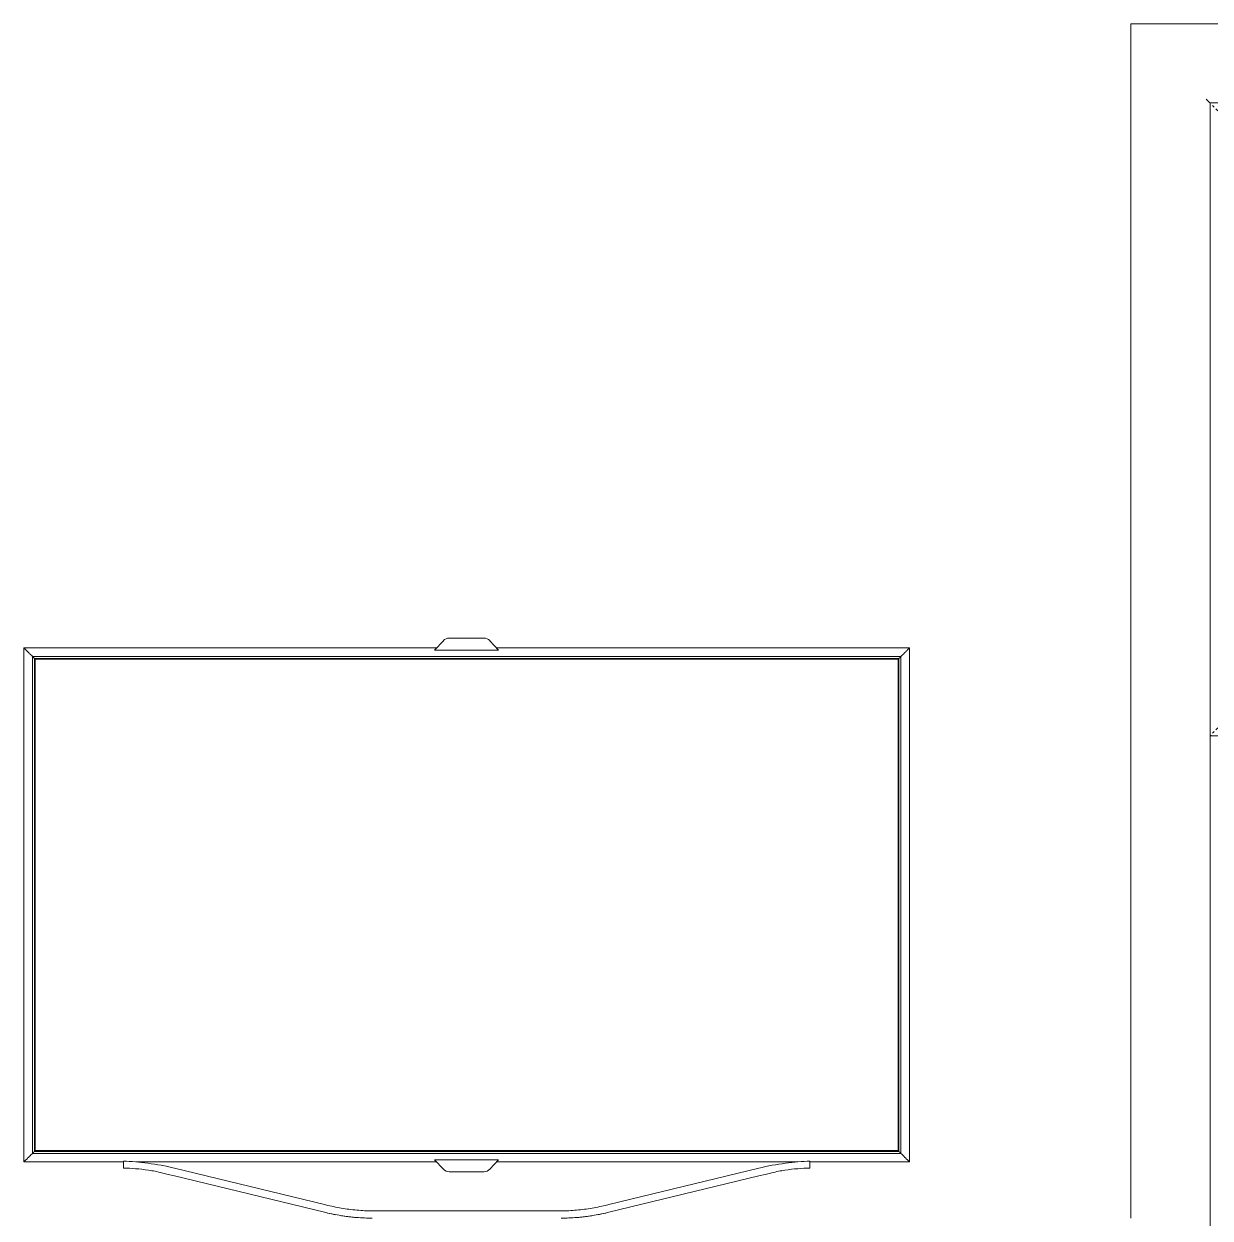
# Model space of a CAD drawing. Header units: millimetres. Extents: x -23755 to 62003, y -3000 to 6760.
# Drawn here: x 53728 to 55228, y 900 to 2410 of the extents above; entities that cross this region are included whole.
import ezdxf

# ---------------------------------------------------------------- set-up
doc = ezdxf.new("R2010")
doc.units = ezdxf.units.MM
doc.linetypes.add('Dash', pattern=[6.35, 3.175, -3.175])
for name, color, linetype, lineweight in [('A-GLAZ', 151, 'Continuous', 9), ('A-GLAZ-HDLN', 1, 'Dash', 25), ('I-FURN', 30, 'Continuous', 9)]:
    doc.layers.add(name, color=color, linetype=linetype, lineweight=lineweight)

# ---------------------------------------------------------------- blocks, each defined once
blk = doc.blocks.new('Janela basculante e folha fixa - 80 x 160 cm-4197805-C')
at = {"layer": 'A-GLAZ'}
for p, q in [((11149.7, 2410), (11149.7, 899.9)), ((12149.7, 2410), (11149.7, 2410)), ((12149.7, 2410), (12149.7, 800)), ((11249.7, 710), (11249.7, 2310)), ((11249.7, 2310), (12049.7, 2310)), ((12049.7, 2310), (12049.7, 710)), ((11299.7, 2260), (11999.7, 2260)), ((11299.7, 1560), (11299.7, 2260)), ((11999.7, 2260), (11999.7, 1560)), ((11999.7, 1560), (11299.7, 1560)), ((12049.7, 1510), (11249.7, 1510)), ((11299.7, 1460), (11999.7, 1460)), ((11299.7, 760), (11299.7, 1460)), ((11999.7, 1460), (11999.7, 760)), ((11999.7, 760), (11299.7, 760)), ((12049.7, 710), (11249.7, 710)), ((11224.7, 610), (12069.7, 610))]:
    blk.add_line(p, q, dxfattribs=at)
for points, knots in [([(11249.7, 2310), (11249.7, 2310), (11249.6, 2310.1), (11249.3, 2310.4), (11249, 2310.7), (11248.7, 2311), (11248.4, 2311.2), (11248.1, 2311.5), (11247.7, 2311.9), (11247.2, 2312.4), (11246.9, 2312.8), (11246.5, 2313.2), (11245.7, 2313.9), (11245.1, 2314.6), (11244.7, 2315)], [0, 0, 0, 0, 0.166667, 0.25, 0.333333, 0.416667, 0.458333, 0.5, 0.583333, 0.666667, 0.708333, 0.75, 0.833333, 1, 1, 1, 1]), ([(12054.7, 2315), (12054.2, 2314.6), (12053.6, 2313.9), (12052.7, 2313.1), (12052.2, 2312.6), (12051.9, 2312.2), (12051.5, 2311.9), (12051.2, 2311.5), (12050.9, 2311.2), (12050.6, 2311), (12050.3, 2310.7), (12050, 2310.4), (12049.7, 2310.1), (12049.7, 2310), (12049.7, 2310)], [-1, -1, -1, -1, -0.833333, -0.75, -0.666667, -0.625, -0.583333, -0.5, -0.458333, -0.416667, -0.333333, -0.25, -0.166667, 0, 0, 0, 0]), ([(11249.7, 710), (11249.6, 710), (11249.6, 709.9), (11249.3, 709.6), (11249, 709.3), (11248.7, 709), (11248.4, 708.8), (11248.1, 708.5), (11247.7, 708.1), (11247.2, 707.6), (11246.9, 707.2), (11246.5, 706.8), (11245.7, 706.1), (11245.1, 705.4), (11244.7, 705)], [0, 0, 0, 0, 0.166667, 0.25, 0.333333, 0.416667, 0.458333, 0.5, 0.583333, 0.666667, 0.708333, 0.75, 0.833333, 1, 1, 1, 1]), ([(12049.7, 710), (12049.7, 710), (12049.7, 709.9), (12050, 709.6), (12050.3, 709.3), (12050.6, 709), (12050.9, 708.8), (12051.2, 708.5), (12051.6, 708.1), (12052.1, 707.6), (12052.4, 707.2), (12052.8, 706.8), (12053.6, 706.1), (12054.2, 705.4), (12054.7, 705)], [0, 0, 0, 0, 0.166667, 0.25, 0.333333, 0.416667, 0.458333, 0.5, 0.583333, 0.666667, 0.708333, 0.75, 0.833333, 1, 1, 1, 1])]:
    blk.add_open_spline(points, degree=3, knots=knots, dxfattribs=at)
at = {"layer": 'A-GLAZ-HDLN'}
for p, q in [((12049.7, 2310), (11249.7, 1510)), ((12049.7, 1510), (11249.7, 2310))]:
    blk.add_line(p, q, dxfattribs=at)
blk = doc.blocks.new('Blks_Elet_Samsung_Smart TV - 50_-2517216-C')
at = {"layer": 'I-FURN', "color": 55}
for p, q in [((10331.6, 1633.3), (10287.5, 1633.3)), ((9749.7, 971), (9749.7, 1621)), ((9749.7, 1621), (10271.6, 1621)), ((10280.2, 1630.1), (10269, 1618.3)), ((10269, 1618.3), (10350, 1618.3)), ((10350, 1618.3), (10338.9, 1630.1)), ((10347.5, 1621), (10869.7, 1621)), ((10869.7, 1621), (10869.7, 971)), ((9760.5, 1610.2), (9759.5, 1611.2)), ((9760.5, 1610.2), (9760.5, 981.8)), ((10858.8, 1610.2), (9760.5, 1610.2)), ((9763, 984.3), (9763, 1607.7)), ((9764, 1606.7), (9763, 1607.7)), ((9763, 1607.7), (10856.3, 1607.7)), ((9764, 985.3), (9764, 1606.7)), ((9764, 1606.7), (10855.3, 1606.7)), ((9764, 1606.7), (9764, 985.3)), ((10855.3, 1606.7), (9764, 1606.7)), ((10856.3, 1607.7), (10855.3, 1606.7)), ((10855.3, 1606.7), (10855.3, 985.3)), ((10855.3, 985.3), (10855.3, 1606.7)), ((10856.3, 1607.7), (10856.3, 984.3)), ((10859.8, 1611.2), (10858.8, 1610.2)), ((10858.8, 981.8), (10858.8, 1610.2)), ((9759.5, 980.8), (9760.5, 981.8)), ((9760.5, 981.8), (10858.8, 981.8)), ((9763, 984.3), (9764, 985.3)), ((10856.3, 984.3), (9763, 984.3)), ((10855.3, 985.3), (9764, 985.3)), ((9764, 985.3), (10855.3, 985.3)), ((10856.3, 984.3), (10855.3, 985.3)), ((10859.8, 980.8), (10858.8, 981.8)), ((9875.6, 971), (9749.7, 971)), ((9875.6, 972), (9875.6, 963.1)), ((10271.6, 971), (9891.5, 971)), ((10350, 973.7), (10269, 973.7)), ((10269, 973.7), (10280.2, 961.9)), ((10338.9, 961.9), (10350, 973.7)), ((10727.8, 971), (10347.5, 971)), ((10743.7, 972), (10743.7, 963.1)), ((10869.7, 971), (10743.7, 971)), ((10130, 917.2), (9940.2, 963.1)), ((9940.2, 953.4), (10130, 907.4)), ((10287.5, 958.7), (10331.6, 958.7)), ((10679.1, 963.1), (10489.3, 917.2)), ((10489.3, 907.4), (10679.1, 953.4)), ((10134.2, 916.1), (10130, 917.2)), ((10130, 907.4), (10131.4, 907)), ((10197.3, 909.1), (10193.1, 909.1)), ((10422, 909.1), (10197.3, 909.1)), ((10426.3, 909.1), (10422, 909.1)), ((10489.3, 917.2), (10485.1, 916.1)), ((10487.9, 907), (10489.3, 907.4))]:
    blk.add_line(p, q, dxfattribs=at)
at = {"layer": 'I-FURN', "color": 55, "flags": 128}
for points in [[(9923.9, 957.3), (9932, 955.3), (9940.2, 953.4)], [(10679.1, 953.4), (10687.3, 955.3), (10695.4, 957.3)]]:
    blk.add_lwpolyline(points, dxfattribs=at)
at = {"layer": 'I-FURN', "color": 55}
for centre, start, end in [((10287.5, 1623.3), 90, 136.7324), ((10331.6, 1623.3), 43.2678, 90), ((10287.5, 968.7), 223.2676, 270), ((10331.6, 968.7), 270, 316.7322)]:
    blk.add_arc(centre, 10, start, end, dxfattribs=at)
for centre, start_param, end_param in [((10190.1, 1162.4), 2.909807, 2.920814), ((10429.2, 1162.4), 3.362371, 3.373378)]:
    blk.add_ellipse(centre, major_axis=(0, 262.4), ratio=0.974036, start_param=start_param, end_param=end_param, dxfattribs=at)
for points, knots in [([(9759.5, 1611.2), (9758.8, 1611.8), (9757.8, 1612.8), (9756.4, 1614.2), (9755.6, 1615.1), (9754.9, 1615.8), (9754.2, 1616.5), (9753.3, 1617.4), (9752.3, 1618.4), (9751, 1619.6), (9750.2, 1620.5), (9749.7, 1621)], [-1, -1, -1, -1, -0.8, -0.7, -0.6, -0.55, -0.5, -0.4, -0.3, -0.2, 0, 0, 0, 0]), ([(10869.7, 1621), (10869.1, 1620.5), (10868.3, 1619.6), (10867, 1618.4), (10866, 1617.4), (10865, 1616.3), (10863.9, 1615.3), (10862.9, 1614.2), (10861.5, 1612.8), (10860.5, 1611.8), (10859.8, 1611.2)], [0, 0, 0, 0, 0.2, 0.3, 0.4, 0.5, 0.6, 0.7, 0.8, 1, 1, 1, 1]), ([(9763, 1607.7), (9762.9, 1607.8), (9762.7, 1608), (9762.4, 1608.3), (9762.2, 1608.4), (9762.1, 1608.6), (9761.9, 1608.7), (9761.8, 1608.8), (9761.7, 1608.9), (9761.6, 1609), (9761.4, 1609.2), (9761.3, 1609.4), (9761, 1609.6), (9760.8, 1609.9), (9760.6, 1610.1), (9760.5, 1610.2)], [-1, -1, -1, -1, -0.833333, -0.75, -0.666667, -0.625, -0.583333, -0.541667, -0.5, -0.458333, -0.416667, -0.333333, -0.25, -0.166667, 0, 0, 0, 0]), ([(10858.8, 1610.2), (10858.7, 1610.1), (10858.5, 1609.9), (10858.3, 1609.6), (10858, 1609.4), (10857.9, 1609.2), (10857.7, 1609), (10857.6, 1608.9), (10857.5, 1608.8), (10857.3, 1608.7), (10857.2, 1608.5), (10856.9, 1608.3), (10856.7, 1608), (10856.4, 1607.8), (10856.3, 1607.7)], [0, 0, 0, 0, 0.166667, 0.25, 0.333333, 0.416667, 0.458333, 0.5, 0.541667, 0.583333, 0.666667, 0.708333, 0.833333, 1, 1, 1, 1]), ([(9760.5, 981.8), (9760.6, 981.9), (9760.8, 982.1), (9761, 982.4), (9761.3, 982.6), (9761.4, 982.8), (9761.6, 983), (9761.7, 983.1), (9761.8, 983.2), (9762, 983.3), (9762.1, 983.5), (9762.4, 983.7), (9762.6, 984), (9762.9, 984.2), (9763, 984.3)], [0, 0, 0, 0, 0.166667, 0.25, 0.333333, 0.416667, 0.458333, 0.5, 0.541667, 0.583333, 0.666667, 0.708333, 0.833333, 1, 1, 1, 1]), ([(10858.8, 981.8), (10858.7, 981.9), (10858.5, 982.1), (10858.3, 982.4), (10858, 982.6), (10857.9, 982.8), (10857.7, 983), (10857.6, 983.1), (10857.5, 983.2), (10857.3, 983.3), (10857.2, 983.5), (10856.9, 983.7), (10856.7, 984), (10856.4, 984.2), (10856.3, 984.3)], [0, 0, 0, 0, 0.166667, 0.25, 0.333333, 0.416667, 0.458333, 0.5, 0.541667, 0.583333, 0.666667, 0.708333, 0.833333, 1, 1, 1, 1]), ([(9749.7, 971), (9750.2, 971.5), (9751, 972.4), (9752.3, 973.6), (9753.3, 974.6), (9754.3, 975.7), (9755.4, 976.7), (9756.4, 977.8), (9757.8, 979.2), (9758.8, 980.2), (9759.5, 980.8)], [0, 0, 0, 0, 0.2, 0.3, 0.4, 0.5, 0.6, 0.7, 0.8, 1, 1, 1, 1]), ([(10869.7, 971), (10869.1, 971.5), (10868.3, 972.4), (10867, 973.6), (10866, 974.6), (10865, 975.7), (10863.9, 976.7), (10862.9, 977.8), (10861.5, 979.2), (10860.5, 980.2), (10859.8, 980.8)], [0, 0, 0, 0, 0.2, 0.3, 0.4, 0.5, 0.6, 0.7, 0.8, 1, 1, 1, 1]), ([(10151.5, 903), (10151.9, 903), (10158.4, 902), (10165, 901.2), (10171.3, 900.7)], [0.316079, 0.316079, 0.316079, 0.316079, 0.3333333, 0.6666667, 0.6666667, 0.6666667, 0.6666667]), ([(10171.3, 900.7), (10165, 901.2), (10158.4, 902), (10151.9, 903), (10151.5, 903)], [0.3333333, 0.3333333, 0.3333333, 0.3333333, 0.6666667, 0.6839211, 0.6839211, 0.6839211, 0.6839211]), ([(10467.8, 903), (10467.4, 903), (10460.9, 902), (10454.3, 901.2), (10448, 900.7)], [0.3160789, 0.3160789, 0.3160789, 0.3160789, 0.3333333, 0.6666667, 0.6666667, 0.6666667, 0.6666667]), ([(10448, 900.7), (10454.3, 901.2), (10460.9, 902), (10467.4, 903), (10467.8, 903)], [0.3333333, 0.3333333, 0.3333333, 0.3333333, 0.6666667, 0.683921, 0.683921, 0.683921, 0.683921])]:
    blk.add_open_spline(points, degree=3, knots=knots, dxfattribs=at)
for points in [[(9940.2, 963.1), (9928.8, 965.9), (9906.2, 970), (9885.3, 971.7), (9875.6, 972)], [(10743.7, 972), (10734, 971.7), (10713.1, 970), (10690.5, 965.9), (10679.1, 963.1)], [(9875.6, 963.1), (9880.6, 963.1), (9890.8, 962.7), (9907.1, 960.9), (9918.3, 958.7), (9923.9, 957.3)], [(10695.4, 957.3), (10701.1, 958.7), (10712.2, 960.9), (10728.5, 962.7), (10738.8, 963.1), (10743.7, 963.1)], [(10131.4, 907), (10137.7, 905.5), (10150.6, 902.9), (10170.3, 900.5), (10183.6, 900), (10190.3, 900)], [(10134.1, 906.4), (10137.4, 905.6), (10140.7, 904.9), (10144, 904.3)], [(10144, 904.3), (10140.7, 904.9), (10137.4, 905.6), (10134.1, 906.4)], [(10193.1, 909.1), (10186.4, 909.1), (10173.1, 909.6), (10153.4, 912), (10140.5, 914.6), (10134.2, 916.1)], [(10485.1, 916.1), (10478.8, 914.6), (10465.9, 912), (10446.2, 909.6), (10432.9, 909.1), (10426.3, 909.1)], [(10429, 900), (10435.7, 900), (10449, 900.5), (10468.7, 902.9), (10481.6, 905.5), (10487.9, 907)], [(10485.2, 906.4), (10481.9, 905.6), (10478.6, 904.9), (10475.3, 904.3)], [(10475.3, 904.3), (10478.6, 904.9), (10481.9, 905.6), (10485.2, 906.4)]]:
    blk.add_open_spline(points, degree=3, dxfattribs=at)

msp = doc.modelspace()

# ---------------------------------------------------------------- block references
at = {"layer": 'A-GLAZ'}
msp.add_blockref('Janela basculante e folha fixa - 80 x 160 cm-4197805-C', (43978.621, 0), dxfattribs=at)
at = {"layer": 'I-FURN', "color": 55}
msp.add_blockref('Blks_Elet_Samsung_Smart TV - 50_-2517216-C', (43978.621, 0), dxfattribs=at)

doc.saveas('drawing.dxf')
